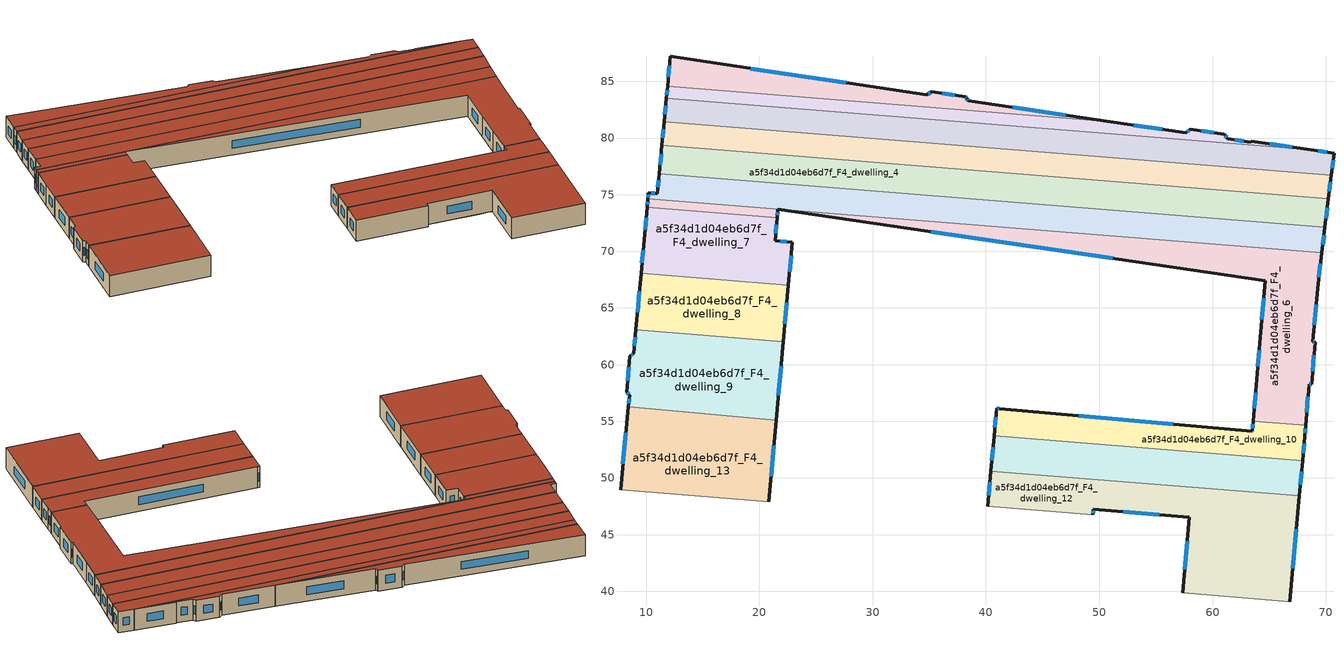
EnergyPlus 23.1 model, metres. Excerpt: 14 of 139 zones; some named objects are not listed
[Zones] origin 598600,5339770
a5f34d1d04eb6d7f_F4_dwelling_0
 floor to a5f34d1d04eb6d7f_F3_dwelling_0 (EU_floor_Construction): 40.65,82.95 40.6,82.27 11.9,84.57 12.15,87.2 34.75,83.8 35.21,84.1 38.2,83.65 38.29,83.51 38.43,83.27 z12
 floor to a5f34d1d04eb6d7f_F3_dwelling_14 (EU_floor_Construction): 50.95,81.44 40.6,82.27 40.65,82.95 z12
 wall outside (EU_wall_Construction): 50.96,81.44 38.43,83.27 38.29,83.51 38.2,83.65 35.21,84.1 34.75,83.8 12.15,87.2 11.9,84.57 z12:15
 wall to a5f34d1d04eb6d7f_F4_dwelling_1 (EU_wall_Construction): 11.9,84.57 50.96,81.44 z12:15
 window (EU_Window_Construction): 12.07,86.38 11.98,85.4 / 27.67,84.87 19.23,86.13 / 35.06,84 34.89,83.89 / 37.26,83.79 36.15,83.96 / 38.26,83.55 38.23,83.61 / 38.38,83.35 38.33,83.44 / 47.03,82.02 42.36,82.7 z12.94:14.06
 roof outside (EU_roof_Construction): 50.96,81.44 38.43,83.27 38.29,83.51 38.2,83.65 35.21,84.1 34.75,83.8 12.15,87.2 11.9,84.57 z15
a5f34d1d04eb6d7f_F4_dwelling_1
 floor to a5f34d1d04eb6d7f_F3_dwelling_14 (EU_floor_Construction): 68.66,78.95 40.51,81.21 40.6,82.27 50.95,81.44 57.64,80.47 58.05,80.78 61.03,80.32 61.32,79.94 63.38,79.62 63.42,79.72 z12
 floor to a5f34d1d04eb6d7f_F3_dwelling_0 (EU_floor_Construction): 40.6,82.27 40.51,81.21 11.8,83.51 11.9,84.57 z12
 wall outside (EU_wall_Construction): 68.66,78.95 63.42,79.72 63.38,79.62 61.32,79.94 61.03,80.32 58.05,80.78 57.64,80.47 50.96,81.44 / 11.9,84.57 11.8,83.51 z12:15
 wall to a5f34d1d04eb6d7f_F4_dwelling_2 (EU_wall_Construction): 11.8,83.51 68.66,78.95 z12:15
 window (EU_Window_Construction): 57.92,80.68 57.77,80.56 / 60.09,80.46 58.98,80.63 / 61.23,80.06 61.12,80.2 / 62.74,79.72 61.97,79.84 / 67.02,79.19 65.06,79.48 / 11.87,84.24 11.83,83.84 / 55.54,80.77 53.05,81.14 z12.94:14.06
 roof outside (EU_roof_Construction): 68.66,78.95 63.42,79.72 63.38,79.62 61.32,79.94 61.03,80.32 58.05,80.78 57.64,80.47 50.96,81.44 11.9,84.57 11.8,83.51 z15
a5f34d1d04eb6d7f_F4_dwelling_10
 floor to a5f34d1d04eb6d7f_F3_dwelling_18 (EU_floor_Construction): 68.22,54.64 68.14,53.68 67.94,51.52 40.71,53.7 40.93,56.13 41.22,56.1 63.51,54.1 63.59,55.01 z12
 wall outside (EU_wall_Construction): 63.59,55.01 63.51,54.1 41.22,56.1 40.93,56.13 40.71,53.7 / 67.94,51.52 68.14,53.68 68.22,54.64 z12:15
 wall to a5f34d1d04eb6d7f_F4_dwelling_6 (EU_wall_Construction): 68.22,54.64 63.59,55.01 z12:15
 wall to a5f34d1d04eb6d7f_F4_dwelling_11 (EU_wall_Construction): 40.71,53.7 67.94,51.52 z12:15
 window (EU_Window_Construction): 40.86,55.37 40.78,54.46 / 41.13,56.11 41.02,56.12 / 56.53,54.73 48.21,55.48 / 63.57,54.73 63.54,54.39 / 68.16,53.98 68.19,54.34 / 68.01,52.2 68.08,53.01 z12.94:14.06
 roof outside (EU_roof_Construction): 67.94,51.52 68.14,53.68 68.22,54.64 63.59,55.01 63.51,54.1 41.22,56.1 40.93,56.13 40.71,53.7 z15
a5f34d1d04eb6d7f_F4_dwelling_11
 floor to a5f34d1d04eb6d7f_F3_dwelling_18 (EU_floor_Construction): 67.94,51.52 67.79,49.76 40.55,51.94 40.71,53.7 z12
 floor to a5f34d1d04eb6d7f_F3_dwelling_19 (EU_floor_Construction): 67.79,49.76 67.67,48.41 40.43,50.59 40.55,51.94 z12
 wall outside (EU_wall_Construction): 67.67,48.41 67.94,51.52 / 40.71,53.7 40.43,50.59 z12:15
 wall to a5f34d1d04eb6d7f_F4_dwelling_12 (EU_wall_Construction): 40.43,50.59 67.67,48.41 z12:15
 window (EU_Window_Construction): 67.75,49.39 67.86,50.55 / 40.62,52.73 40.52,51.57 z12.94:14.06
 roof outside (EU_roof_Construction): 67.67,48.41 67.94,51.52 40.71,53.7 40.43,50.59 z15
a5f34d1d04eb6d7f_F4_dwelling_12
 floor to a5f34d1d04eb6d7f_F3_dwelling_20 (EU_floor_Construction): 67.53,46.94 67.09,42.08 57.62,42.84 57.94,46.52 57.78,46.53 57.73,46.54 57.61,46.55 56.59,46.63 56.29,46.66 51.13,47.1 51.73,47.05 52.03,47.02 53.82,46.87 53.92,48.03 54,48.03 54.13,48.02 54.3,48 56.69,47.81 56.77,47.81 z12
 floor to a5f34d1d04eb6d7f_F3_dwelling_19 (EU_floor_Construction): 67.67,48.41 67.53,46.94 56.77,47.81 56.69,47.81 54.3,48 54.13,48.02 54,48.03 53.92,48.03 53.82,46.87 52.03,47.02 51.73,47.05 51.13,47.1 50.83,47.13 50.29,47.17 50.24,47.18 49.48,47.24 49.44,46.74 40.15,47.49 40.43,50.59 z12
 floor to a5f34d1d04eb6d7f_F3_dwelling_21 (EU_floor_Construction): 67.09,42.08 66.82,39.09 57.37,39.85 57.62,42.84 z12
 wall outside (EU_wall_Construction): 40.43,50.59 40.15,47.49 / 66.82,39.09 67.67,48.41 / 49.44,46.74 49.48,47.24 57.94,46.52 57.36,39.85 z12:15
 wall to a5f34d1d04eb6d7f_F4_dwelling_15 (EU_wall_Construction): 40.15,47.49 49.44,46.74 / 57.36,39.85 66.82,39.09 z12:15
 window (EU_Window_Construction): 40.34,49.62 40.24,48.46 / 67.09,42.01 67.4,45.49 / 57.76,44.43 57.54,41.94 / 52.13,47.01 55.29,46.74 / 49.46,46.9 49.47,47.08 z12.94:14.06
 roof outside (EU_roof_Construction): 66.82,39.09 67.67,48.41 40.43,50.59 40.15,47.49 49.44,46.74 49.48,47.24 57.94,46.52 57.36,39.85 z15
a5f34d1d04eb6d7f_F4_dwelling_13
 floor to a5f34d1d04eb6d7f_F3_dwelling_6 (EU_floor_Construction): 21.34,53.43 20.83,47.9 7.75,48.94 8.28,54.48 z12
 floor to a5f34d1d04eb6d7f_F3_dwelling_5 (EU_floor_Construction): 21.49,55.11 21.34,53.43 8.28,54.48 8.45,56.28 z12
 wall outside (EU_wall_Construction): 20.83,47.9 21.49,55.11 / 8.45,56.28 7.75,48.94 z12:15
 wall to a5f34d1d04eb6d7f_F4_dwelling_9 (EU_wall_Construction): 21.49,55.11 8.45,56.28 z12:15
 wall to a5f34d1d04eb6d7f_F4_dwelling_14 (EU_wall_Construction): 7.75,48.94 20.83,47.9 z12:15
 window (EU_Window_Construction): 21.04,50.16 21.28,52.85 / 8.23,53.98 7.97,51.24 z12.94:14.06
 roof outside (EU_roof_Construction): 20.83,47.9 21.49,55.11 8.45,56.28 7.75,48.94 z15
a5f34d1d04eb6d7f_F4_dwelling_2
 floor to a5f34d1d04eb6d7f_F3_dwelling_14 (EU_floor_Construction): 70.72,78.66 70.48,76.72 40.35,79.14 40.51,81.21 68.66,78.95 z12
 floor to a5f34d1d04eb6d7f_F3_dwelling_1 (EU_floor_Construction): 40.45,80.43 40.35,79.14 11.6,81.44 11.72,82.73 z12
 floor to a5f34d1d04eb6d7f_F3_dwelling_0 (EU_floor_Construction): 40.51,81.21 40.45,80.43 11.72,82.73 11.8,83.51 z12
 wall outside (EU_wall_Construction): 70.48,76.72 70.72,78.66 68.66,78.95 / 11.8,83.51 11.6,81.44 z12:15
 wall to a5f34d1d04eb6d7f_F4_dwelling_3 (EU_wall_Construction): 11.6,81.44 70.48,76.72 z12:15
 window (EU_Window_Construction): 70.55,77.33 70.64,78.05 / 11.74,82.86 11.66,82.09 / 70.07,78.75 69.31,78.86 z12.94:14.06
 roof outside (EU_roof_Construction): 70.48,76.72 70.72,78.66 68.66,78.95 11.8,83.51 11.6,81.44 z15
a5f34d1d04eb6d7f_F4_dwelling_3
 floor to a5f34d1d04eb6d7f_F3_dwelling_1 (EU_floor_Construction): 40.35,79.14 40.18,77.06 11.4,79.36 11.6,81.44 z12
 floor to a5f34d1d04eb6d7f_F3_dwelling_15 (EU_floor_Construction): 70.42,76.26 70.23,74.65 40.18,77.06 40.31,78.67 z12
 floor to a5f34d1d04eb6d7f_F3_dwelling_14 (EU_floor_Construction): 70.48,76.72 70.42,76.26 40.31,78.67 40.35,79.14 z12
 wall outside (EU_wall_Construction): 11.6,81.44 11.4,79.36 / 70.23,74.65 70.48,76.72 z12:15
 wall to a5f34d1d04eb6d7f_F4_dwelling_4 (EU_wall_Construction): 11.4,79.36 70.23,74.65 z12:15
 window (EU_Window_Construction): 11.54,80.79 11.47,80.01 / 70.31,75.3 70.4,76.07 z12.94:14.06
 roof outside (EU_roof_Construction): 70.23,74.65 70.48,76.72 11.6,81.44 11.4,79.36 z15
a5f34d1d04eb6d7f_F4_dwelling_4
 floor to a5f34d1d04eb6d7f_F3_dwelling_15 (EU_floor_Construction): 70.23,74.65 70.01,72.9 40.04,75.3 40.18,77.06 z12
 floor to a5f34d1d04eb6d7f_F3_dwelling_16 (EU_floor_Construction): 70.01,72.9 69.92,72.13 39.98,74.53 40.04,75.3 z12
 floor adiabatic (EU_floor_Construction): 40.18,77.06 39.98,74.53 11.17,76.83 11.4,79.36 z12
 wall outside (EU_wall_Construction): 11.4,79.36 11.17,76.83 / 69.92,72.13 70.23,74.65 z12:15
 wall to a5f34d1d04eb6d7f_F4_dwelling_5 (EU_wall_Construction): 11.17,76.83 69.92,72.13 z12:15
 window (EU_Window_Construction): 11.33,78.57 11.24,77.63 / 70.02,72.92 70.13,73.86 z12.94:14.06
 roof outside (EU_roof_Construction): 69.92,72.13 70.23,74.65 11.4,79.36 11.17,76.83 z15
a5f34d1d04eb6d7f_F4_dwelling_5
 floor to a5f34d1d04eb6d7f_F3_dwelling_16 (EU_floor_Construction): 69.92,72.13 69.64,69.86 39.8,72.25 39.98,74.53 z12
 floor to a5f34d1d04eb6d7f_F3_dwelling_3 (EU_floor_Construction): 21.74,74.85 21.64,73.71 10.16,74.62 10.21,75.15 11,75.09 11.06,75.7 z12
 floor to a5f34d1d04eb6d7f_F3_dwelling_2 (EU_floor_Construction): 39.98,74.53 39.8,72.25 21.64,73.71 21.74,74.84 11.06,75.7 11.17,76.83 z12
 wall outside (EU_wall_Construction): 11.17,76.83 11,75.09 10.21,75.15 10.16,74.62 / 69.64,69.86 69.92,72.13 z12:15
 wall to a5f34d1d04eb6d7f_F4_dwelling_6 (EU_wall_Construction): 10.16,74.62 69.64,69.86 z12:15
 window (EU_Window_Construction): 10.75,75.11 10.46,75.13 / 11.11,76.29 11.05,75.64 / 69.73,70.57 69.83,71.42 / 10.2,74.98 10.18,74.79 z12.94:14.06
 roof outside (EU_roof_Construction): 69.64,69.86 69.92,72.13 11.17,76.83 11,75.09 10.21,75.15 10.16,74.62 z15
a5f34d1d04eb6d7f_F4_dwelling_6
 floor to a5f34d1d04eb6d7f_F3_dwelling_17 (EU_floor_Construction): 69.6,69.52 69.26,66.74 68.83,62.03 69.05,61.99 68.73,58.25 68.51,58.29 68.4,56.97 63.79,57.33 63.9,58.69 64.23,62.42 64.65,67.41 52.02,69.26 z12
 floor to a5f34d1d04eb6d7f_F3_dwelling_18 (EU_floor_Construction): 68.4,56.97 68.22,54.64 63.59,55.01 63.79,57.33 z12
 floor to a5f34d1d04eb6d7f_F3_dwelling_16 (EU_floor_Construction): 69.64,69.86 69.6,69.52 52.02,69.26 39.7,71.06 39.8,72.25 z12
 floor to a5f34d1d04eb6d7f_F3_dwelling_3 (EU_floor_Construction): 21.64,73.71 21.64,73.69 21.57,72.96 10.09,73.88 10.16,74.62 z12
 floor adiabatic (EU_floor_Construction): 64.65,67.41 21.64,73.69 21.64,73.71 39.8,72.25 39.7,71.06 z12
 wall outside (EU_wall_Construction): 68.22,54.64 68.51,58.29 68.73,58.25 69.05,61.99 68.83,62.03 69.26,66.74 69.64,69.86 / 21.57,72.96 21.64,73.69 64.65,67.41 64.23,62.42 63.9,58.69 63.59,55.01 / 10.16,74.62 10.09,73.88 z12:15
 wall to a5f34d1d04eb6d7f_F4_dwelling_7 (EU_wall_Construction): 10.09,73.88 21.57,72.96 z12:15
 window (EU_Window_Construction): 68.58,58.28 68.66,58.27 / 68.31,55.79 68.42,57.15 / 63.81,57.54 63.69,56.17 / 64.13,61.25 64.01,59.86 / 64.52,65.85 64.36,63.99 / 35.12,71.72 51.17,69.38 / 21.59,73.19 21.62,73.46 / 10.14,74.39 10.12,74.11 / 69.38,67.72 69.52,68.88 / 68.97,63.5 69.13,65.26 / 68.98,62 68.9,62.01 / 68.83,59.42 68.95,60.82 z12.94:14.06
 roof outside (EU_roof_Construction): 68.22,54.64 68.51,58.29 68.73,58.25 69.05,61.99 68.83,62.03 69.26,66.74 69.64,69.86 10.16,74.62 10.09,73.88 21.57,72.96 21.64,73.69 64.65,67.41 64.23,62.42 63.9,58.69 63.59,55.01 z15
a5f34d1d04eb6d7f_F4_dwelling_7
 floor to a5f34d1d04eb6d7f_F3_dwelling_3 (EU_floor_Construction): 21.57,72.96 21.39,70.95 22.92,70.8 22.74,68.89 9.73,69.93 9.83,71.01 10.09,73.88 z12
 floor to a5f34d1d04eb6d7f_F3_dwelling_4 (EU_floor_Construction): 22.74,68.89 22.57,67 9.56,68.04 9.73,69.93 z12
 wall outside (EU_wall_Construction): 10.09,73.88 9.83,71.01 9.56,68.04 / 22.57,67 22.92,70.8 21.39,70.95 21.57,72.96 z12:15
 wall to a5f34d1d04eb6d7f_F4_dwelling_8 (EU_wall_Construction): 9.56,68.04 22.57,67 z12:15
 window (EU_Window_Construction): 10.01,72.98 9.91,71.91 / 21.44,71.58 21.51,72.33 / 22.44,70.85 21.87,70.9 / 22.68,68.19 22.81,69.61 / 9.74,70.08 9.64,68.97 z12.94:14.06
 roof outside (EU_roof_Construction): 22.57,67 22.92,70.8 21.39,70.95 21.57,72.96 10.09,73.88 9.83,71.01 9.56,68.04 z15
a5f34d1d04eb6d7f_F4_dwelling_8
 floor to a5f34d1d04eb6d7f_F3_dwelling_4 (EU_floor_Construction): 22.57,67 22.12,62.04 9.11,63.08 9.56,68.04 z12
 wall outside (EU_wall_Construction): 9.56,68.04 9.11,63.08 / 22.12,62.04 22.57,67 z12:15
 wall to a5f34d1d04eb6d7f_F4_dwelling_9 (EU_wall_Construction): 9.11,63.08 22.12,62.04 z12:15
 window (EU_Window_Construction): 9.42,66.49 9.25,64.64 / 22.26,63.6 22.43,65.45 z12.94:14.06
 roof outside (EU_roof_Construction): 22.12,62.04 22.57,67 9.56,68.04 9.11,63.08 z15
a5f34d1d04eb6d7f_F4_dwelling_9
 floor to a5f34d1d04eb6d7f_F3_dwelling_5 (EU_floor_Construction): 22.04,61.11 21.49,55.11 8.45,56.28 8.55,57.31 8.28,57.58 8.58,60.74 8.93,61.02 9.03,62.15 z12
 floor to a5f34d1d04eb6d7f_F3_dwelling_4 (EU_floor_Construction): 22.12,62.04 22.04,61.11 9.03,62.15 9.11,63.08 z12
 wall outside (EU_wall_Construction): 9.11,63.08 8.93,61.02 8.58,60.74 8.28,57.58 8.55,57.31 8.45,56.28 / 21.49,55.11 22.12,62.04 z12:15
 window (EU_Window_Construction): 9.05,62.44 8.98,61.67 / 21.69,57.28 21.92,59.87 / 8.52,56.99 8.48,56.6 / 8.37,57.5 8.46,57.4 / 8.48,59.75 8.37,58.57 / 8.82,60.93 8.69,60.83 z12.94:14.06
 roof outside (EU_roof_Construction): 21.49,55.11 22.12,62.04 9.11,63.08 8.93,61.02 8.58,60.74 8.28,57.58 8.55,57.31 8.45,56.28 z15
[Building]
EU S2 Campaign: North Axis=0; Terrain=City; Solar Distribution=FullExterior
[Site:Location]
Vienna: Latitude=48; Longitude=16.5; Time Zone=1; Elevation=183
[SizingPeriod:WeatherFileDays]
AnnualSizingPeriod: Begin Month=1; Begin Day of Month=1; End Month=12; End Day of Month=31; Day of Week for Start Day=Monday; Use Weather File Daylight Saving Period=No; Use Weather File Rain and Snow Indicators=No
[MATERIAL]
EU_InternalMass_Material: Roughness=MediumRough; Thickness=0.1; Conductivity=1; Density=1800; Specific Heat=900; Thermal Absorptance=0.9; Solar Absorptance=0.7; Visible Absorptance=0.7
[MATERIAL:NOMASS] Roughness=MediumRough; Thermal Absorptance=0.9; Solar Absorptance=0.7; Visible Absorptance=0.7
Name | Thermal Resistance
EU_wall_NoMass | 0.914258
EU_roof_NoMass | 0.954009
EU_floor_NoMass | 1.09711
[WINDOWMATERIAL:SIMPLEGLAZINGSYSTEM]
EU_Window_SimpleGlazing: UFactor=2.09642; Solar Heat Gain Coefficient=0.65; Visible Transmittance=0.65
[CONSTRUCTION]
EU_wall_Construction: EU_wall_NoMass
EU_roof_Construction: EU_roof_NoMass
EU_floor_Construction: EU_floor_NoMass
EU_Window_Construction: EU_Window_SimpleGlazing
EU_InternalMass_Construction: EU_InternalMass_Material
[ZONE] Type=1; Multiplier=1; Ceiling Height=autocalculate; Floor Area=autocalculate; Part of Total Floor Area=Yes
Name | Volume
a5f34d1d04eb6d7f_F4_dwelling_0 | 156.149
a5f34d1d04eb6d7f_F4_dwelling_1 | 156.839
a5f34d1d04eb6d7f_F4_dwelling_10 | 201.963
a5f34d1d04eb6d7f_F4_dwelling_11 | 255.874
a5f34d1d04eb6d7f_F4_dwelling_12 | 421.515
a5f34d1d04eb6d7f_F4_dwelling_13 | 287.238
a5f34d1d04eb6d7f_F4_dwelling_2 | 368.076
a5f34d1d04eb6d7f_F4_dwelling_3 | 369.082
a5f34d1d04eb6d7f_F4_dwelling_4 | 449.545
a5f34d1d04eb6d7f_F4_dwelling_5 | 404.542
a5f34d1d04eb6d7f_F4_dwelling_6 | 427.085
a5f34d1d04eb6d7f_F4_dwelling_7 | 219.949
a5f34d1d04eb6d7f_F4_dwelling_8 | 195.108
a5f34d1d04eb6d7f_F4_dwelling_9 | 273.544
[INTERNALMASS] Construction=EU_InternalMass_Construction
Name | Zone or ZoneList | Surface Area
a5f34d1d04eb6d7f_F4_dwelling_0_EU_InternalMass | a5f34d1d04eb6d7f_F4_dwelling_0 | 52.064
a5f34d1d04eb6d7f_F4_dwelling_1_EU_InternalMass | a5f34d1d04eb6d7f_F4_dwelling_1 | 52.2615
a5f34d1d04eb6d7f_F4_dwelling_2_EU_InternalMass | a5f34d1d04eb6d7f_F4_dwelling_2 | 122.692
a5f34d1d04eb6d7f_F4_dwelling_3_EU_InternalMass | a5f34d1d04eb6d7f_F4_dwelling_3 | 123.027
a5f34d1d04eb6d7f_F4_dwelling_4_EU_InternalMass | a5f34d1d04eb6d7f_F4_dwelling_4 | 149.848
a5f34d1d04eb6d7f_F4_dwelling_5_EU_InternalMass | a5f34d1d04eb6d7f_F4_dwelling_5 | 134.851
a5f34d1d04eb6d7f_F4_dwelling_6_EU_InternalMass | a5f34d1d04eb6d7f_F4_dwelling_6 | 142.364
a5f34d1d04eb6d7f_F4_dwelling_7_EU_InternalMass | a5f34d1d04eb6d7f_F4_dwelling_7 | 73.3224
a5f34d1d04eb6d7f_F4_dwelling_8_EU_InternalMass | a5f34d1d04eb6d7f_F4_dwelling_8 | 65.0306
a5f34d1d04eb6d7f_F4_dwelling_9_EU_InternalMass | a5f34d1d04eb6d7f_F4_dwelling_9 | 91.1811
a5f34d1d04eb6d7f_F4_dwelling_10_EU_InternalMass | a5f34d1d04eb6d7f_F4_dwelling_10 | 67.3222
a5f34d1d04eb6d7f_F4_dwelling_11_EU_InternalMass | a5f34d1d04eb6d7f_F4_dwelling_11 | 85.2916
a5f34d1d04eb6d7f_F4_dwelling_12_EU_InternalMass | a5f34d1d04eb6d7f_F4_dwelling_12 | 140.505
a5f34d1d04eb6d7f_F4_dwelling_13_EU_InternalMass | a5f34d1d04eb6d7f_F4_dwelling_13 | 95.7468
[OTHEREQUIPMENT] Fuel Type=Electricity; Design Level Calculation Method=Watts/Area; Power per Zone Floor Area=1; Fraction Latent=0; Fraction Radiant=0; Fraction Lost=0; Carbon Dioxide Generation Rate=0; EndUse Subcategory=EU_Step8_InternalGains
Name | Zone or ZoneList or Space or SpaceList | Schedule
EU_Step8_InternalGain_a5f34d1d04eb6d7f_F4_dwelling_0_f000 | a5f34d1d04eb6d7f_F4_dwelling_0 | EU_Step8_GainSchedule_a5f34d1d04eb6d7f_F4_dwelling_0_f000
EU_Step8_InternalGain_a5f34d1d04eb6d7f_F4_dwelling_1_f000 | a5f34d1d04eb6d7f_F4_dwelling_1 | EU_Step8_GainSchedule_a5f34d1d04eb6d7f_F4_dwelling_1_f000
EU_Step8_InternalGain_a5f34d1d04eb6d7f_F4_dwelling_2_f000 | a5f34d1d04eb6d7f_F4_dwelling_2 | EU_Step8_GainSchedule_a5f34d1d04eb6d7f_F4_dwelling_2_f000
EU_Step8_InternalGain_a5f34d1d04eb6d7f_F4_dwelling_3_f000 | a5f34d1d04eb6d7f_F4_dwelling_3 | EU_Step8_GainSchedule_a5f34d1d04eb6d7f_F4_dwelling_3_f000
EU_Step8_InternalGain_a5f34d1d04eb6d7f_F4_dwelling_4_f000 | a5f34d1d04eb6d7f_F4_dwelling_4 | EU_Step8_GainSchedule_a5f34d1d04eb6d7f_F4_dwelling_4_f000
EU_Step8_InternalGain_a5f34d1d04eb6d7f_F4_dwelling_5_f000 | a5f34d1d04eb6d7f_F4_dwelling_5 | EU_Step8_GainSchedule_a5f34d1d04eb6d7f_F4_dwelling_5_f000
EU_Step8_InternalGain_a5f34d1d04eb6d7f_F4_dwelling_6_f000 | a5f34d1d04eb6d7f_F4_dwelling_6 | EU_Step8_GainSchedule_a5f34d1d04eb6d7f_F4_dwelling_6_f000
EU_Step8_InternalGain_a5f34d1d04eb6d7f_F4_dwelling_7_f000 | a5f34d1d04eb6d7f_F4_dwelling_7 | EU_Step8_GainSchedule_a5f34d1d04eb6d7f_F4_dwelling_7_f000
EU_Step8_InternalGain_a5f34d1d04eb6d7f_F4_dwelling_8_f000 | a5f34d1d04eb6d7f_F4_dwelling_8 | EU_Step8_GainSchedule_a5f34d1d04eb6d7f_F4_dwelling_8_f000
EU_Step8_InternalGain_a5f34d1d04eb6d7f_F4_dwelling_9_f000 | a5f34d1d04eb6d7f_F4_dwelling_9 | EU_Step8_GainSchedule_a5f34d1d04eb6d7f_F4_dwelling_9_f000
EU_Step8_InternalGain_a5f34d1d04eb6d7f_F4_dwelling_10_f000 | a5f34d1d04eb6d7f_F4_dwelling_10 | EU_Step8_GainSchedule_a5f34d1d04eb6d7f_F4_dwelling_10_f000
EU_Step8_InternalGain_a5f34d1d04eb6d7f_F4_dwelling_11_f000 | a5f34d1d04eb6d7f_F4_dwelling_11 | EU_Step8_GainSchedule_a5f34d1d04eb6d7f_F4_dwelling_11_f000
EU_Step8_InternalGain_a5f34d1d04eb6d7f_F4_dwelling_12_f000 | a5f34d1d04eb6d7f_F4_dwelling_12 | EU_Step8_GainSchedule_a5f34d1d04eb6d7f_F4_dwelling_12_f000
EU_Step8_InternalGain_a5f34d1d04eb6d7f_F4_dwelling_13_f000 | a5f34d1d04eb6d7f_F4_dwelling_13 | EU_Step8_GainSchedule_a5f34d1d04eb6d7f_F4_dwelling_13_f000
[ZONEVENTILATION:DESIGNFLOWRATE] Schedule=EU_AlwaysOn; Design Flow Rate Calculation Method=AirChanges/Hour; Air Changes per Hour=0.546891; Ventilation Type=Natural; Fan Pressure Rise=0; Fan Total Efficiency=1; Constant Term Coefficient=1; Temperature Term Coefficient=0; Velocity Term Coefficient=0; Velocity Squared Term Coefficient=0; Minimum Indoor Temperature=-100; Maximum Indoor Temperature=100; Delta Temperature=-100; Minimum Outdoor Temperature=-100; Maximum Outdoor Temperature=100; Maximum Wind Speed=40
Name | Zone or ZoneList or Space or SpaceList
EU_ConstantAir_a5f34d1d04eb6d7f_F4_dwelling_0 | a5f34d1d04eb6d7f_F4_dwelling_0
EU_ConstantAir_a5f34d1d04eb6d7f_F4_dwelling_1 | a5f34d1d04eb6d7f_F4_dwelling_1
EU_ConstantAir_a5f34d1d04eb6d7f_F4_dwelling_2 | a5f34d1d04eb6d7f_F4_dwelling_2
EU_ConstantAir_a5f34d1d04eb6d7f_F4_dwelling_3 | a5f34d1d04eb6d7f_F4_dwelling_3
EU_ConstantAir_a5f34d1d04eb6d7f_F4_dwelling_4 | a5f34d1d04eb6d7f_F4_dwelling_4
EU_ConstantAir_a5f34d1d04eb6d7f_F4_dwelling_5 | a5f34d1d04eb6d7f_F4_dwelling_5
EU_ConstantAir_a5f34d1d04eb6d7f_F4_dwelling_6 | a5f34d1d04eb6d7f_F4_dwelling_6
EU_ConstantAir_a5f34d1d04eb6d7f_F4_dwelling_7 | a5f34d1d04eb6d7f_F4_dwelling_7
EU_ConstantAir_a5f34d1d04eb6d7f_F4_dwelling_8 | a5f34d1d04eb6d7f_F4_dwelling_8
EU_ConstantAir_a5f34d1d04eb6d7f_F4_dwelling_9 | a5f34d1d04eb6d7f_F4_dwelling_9
EU_ConstantAir_a5f34d1d04eb6d7f_F4_dwelling_10 | a5f34d1d04eb6d7f_F4_dwelling_10
EU_ConstantAir_a5f34d1d04eb6d7f_F4_dwelling_11 | a5f34d1d04eb6d7f_F4_dwelling_11
EU_ConstantAir_a5f34d1d04eb6d7f_F4_dwelling_12 | a5f34d1d04eb6d7f_F4_dwelling_12
EU_ConstantAir_a5f34d1d04eb6d7f_F4_dwelling_13 | a5f34d1d04eb6d7f_F4_dwelling_13
[HVACTEMPLATE:ZONE:IDEALLOADSAIRSYSTEM] System Availability Schedule=EU_AlwaysOn; Maximum Heating Supply Air Temperature=50; Minimum Cooling Supply Air Temperature=13; Maximum Heating Supply Air Humidity Ratio=0.0156; Minimum Cooling Supply Air Humidity Ratio=0.0077; Heating Limit=NoLimit; Cooling Limit=NoLimit; Heating Availability Schedule=EU_AlwaysOn; Cooling Availability Schedule=EU_CoolingOff; Dehumidification Control Type=ConstantSensibleHeatRatio; Cooling Sensible Heat Ratio=0.7; Dehumidification Setpoint=60; Humidification Control Type=None; Humidification Setpoint=30; Outdoor Air Method=None; Outdoor Air Flow Rate per Person=0.00944; Outdoor Air Flow Rate per Zone Floor Area=0; Outdoor Air Flow Rate per Zone=0; Demand Controlled Ventilation Type=None; Outdoor Air Economizer Type=NoEconomizer; Heat Recovery Type=None; Sensible Heat Recovery Effectiveness=0.7; Latent Heat Recovery Effectiveness=0.65
Name | Template Thermostat
a5f34d1d04eb6d7f_F4_dwelling_0 | EU_HeatOnly_a5f34d1d04eb6d7f_F4_dwelling_0
a5f34d1d04eb6d7f_F4_dwelling_1 | EU_HeatOnly_a5f34d1d04eb6d7f_F4_dwelling_1
a5f34d1d04eb6d7f_F4_dwelling_2 | EU_HeatOnly_a5f34d1d04eb6d7f_F4_dwelling_2
a5f34d1d04eb6d7f_F4_dwelling_3 | EU_HeatOnly_a5f34d1d04eb6d7f_F4_dwelling_3
a5f34d1d04eb6d7f_F4_dwelling_4 | EU_HeatOnly_a5f34d1d04eb6d7f_F4_dwelling_4
a5f34d1d04eb6d7f_F4_dwelling_5 | EU_HeatOnly_a5f34d1d04eb6d7f_F4_dwelling_5
a5f34d1d04eb6d7f_F4_dwelling_6 | EU_HeatOnly_a5f34d1d04eb6d7f_F4_dwelling_6
a5f34d1d04eb6d7f_F4_dwelling_7 | EU_HeatOnly_a5f34d1d04eb6d7f_F4_dwelling_7
a5f34d1d04eb6d7f_F4_dwelling_8 | EU_HeatOnly_a5f34d1d04eb6d7f_F4_dwelling_8
a5f34d1d04eb6d7f_F4_dwelling_9 | EU_HeatOnly_a5f34d1d04eb6d7f_F4_dwelling_9
a5f34d1d04eb6d7f_F4_dwelling_10 | EU_HeatOnly_a5f34d1d04eb6d7f_F4_dwelling_10
a5f34d1d04eb6d7f_F4_dwelling_11 | EU_HeatOnly_a5f34d1d04eb6d7f_F4_dwelling_11
a5f34d1d04eb6d7f_F4_dwelling_12 | EU_HeatOnly_a5f34d1d04eb6d7f_F4_dwelling_12
a5f34d1d04eb6d7f_F4_dwelling_13 | EU_HeatOnly_a5f34d1d04eb6d7f_F4_dwelling_13
[SIZING:ZONE] Zone Cooling Design Supply Air Temperature Input Method=SupplyAirTemperature; Zone Cooling Design Supply Air Temperature=13; Zone Heating Design Supply Air Temperature Input Method=SupplyAirTemperature; Zone Heating Design Supply Air Temperature=50; Zone Cooling Design Supply Air Humidity Ratio=0.008; Zone Heating Design Supply Air Humidity Ratio=0.008; Cooling Design Air Flow Method=DesignDay; Cooling Design Air Flow Rate=0; Cooling Minimum Air Flow per Zone Floor Area=0.000762; Cooling Minimum Air Flow=0; Cooling Minimum Air Flow Fraction=0.2; Heating Design Air Flow Method=DesignDay; Heating Design Air Flow Rate=0; Heating Maximum Air Flow per Zone Floor Area=0.002032; Heating Maximum Air Flow=0.141576; Heating Maximum Air Flow Fraction=0.3; Account for Dedicated Outdoor Air System=No; Dedicated Outdoor Air System Control Strategy=NeutralSupplyAir; Dedicated Outdoor Air Low Setpoint Temperature for Design=autosize; Dedicated Outdoor Air High Setpoint Temperature for Design=autosize; Zone Load Sizing Method=Sensible Load Only No Latent Load; Zone Latent Cooling Design Supply Air Humidity Ratio Input Method=HumidityRatioDifference; Zone Cooling Design Supply Air Humidity Ratio Difference=0.005; Zone Latent Heating Design Supply Air Humidity Ratio Input Method=HumidityRatioDifference; Zone Humidification Design Supply Air Humidity Ratio Difference=0.005
a5f34d1d04eb6d7f_F4_dwelling_0; a5f34d1d04eb6d7f_F4_dwelling_1; a5f34d1d04eb6d7f_F4_dwelling_2; a5f34d1d04eb6d7f_F4_dwelling_3; a5f34d1d04eb6d7f_F4_dwelling_4; a5f34d1d04eb6d7f_F4_dwelling_5; a5f34d1d04eb6d7f_F4_dwelling_6; a5f34d1d04eb6d7f_F4_dwelling_7; a5f34d1d04eb6d7f_F4_dwelling_8; a5f34d1d04eb6d7f_F4_dwelling_9; a5f34d1d04eb6d7f_F4_dwelling_10; a5f34d1d04eb6d7f_F4_dwelling_11; a5f34d1d04eb6d7f_F4_dwelling_12; a5f34d1d04eb6d7f_F4_dwelling_13
[SCHEDULE:CONSTANT]
Name | Hourly Value
EU_AlwaysOn | 1
EU_CoolingOff | 0
[SCHEDULE:FILE] Column Number=1; Rows to Skip at Top=0; Number of Hours of Data=8760; Column Separator=Comma; Interpolate to Timestep=No; Minutes per Item=60; Adjust Schedule for Daylight Savings=Yes
Name | File
EU_Step8_GainSchedule_a5f34d1d04eb6d7f_F4_dwelling_0_f000 | ../../schedules/a5f34d1d04eb6d7f/a5f34d1d04eb6d7f_F4_dwelling_0_f000_gain.csv
EU_Step8_GainSchedule_a5f34d1d04eb6d7f_F4_dwelling_1_f000 | ../../schedules/a5f34d1d04eb6d7f/a5f34d1d04eb6d7f_F4_dwelling_1_f000_gain.csv
EU_Step8_GainSchedule_a5f34d1d04eb6d7f_F4_dwelling_2_f000 | ../../schedules/a5f34d1d04eb6d7f/a5f34d1d04eb6d7f_F4_dwelling_2_f000_gain.csv
EU_Step8_GainSchedule_a5f34d1d04eb6d7f_F4_dwelling_3_f000 | ../../schedules/a5f34d1d04eb6d7f/a5f34d1d04eb6d7f_F4_dwelling_3_f000_gain.csv
EU_Step8_GainSchedule_a5f34d1d04eb6d7f_F4_dwelling_4_f000 | ../../schedules/a5f34d1d04eb6d7f/a5f34d1d04eb6d7f_F4_dwelling_4_f000_gain.csv
EU_Step8_GainSchedule_a5f34d1d04eb6d7f_F4_dwelling_5_f000 | ../../schedules/a5f34d1d04eb6d7f/a5f34d1d04eb6d7f_F4_dwelling_5_f000_gain.csv
EU_Step8_GainSchedule_a5f34d1d04eb6d7f_F4_dwelling_6_f000 | ../../schedules/a5f34d1d04eb6d7f/a5f34d1d04eb6d7f_F4_dwelling_6_f000_gain.csv
EU_Step8_GainSchedule_a5f34d1d04eb6d7f_F4_dwelling_7_f000 | ../../schedules/a5f34d1d04eb6d7f/a5f34d1d04eb6d7f_F4_dwelling_7_f000_gain.csv
EU_Step8_GainSchedule_a5f34d1d04eb6d7f_F4_dwelling_8_f000 | ../../schedules/a5f34d1d04eb6d7f/a5f34d1d04eb6d7f_F4_dwelling_8_f000_gain.csv
EU_Step8_GainSchedule_a5f34d1d04eb6d7f_F4_dwelling_9_f000 | ../../schedules/a5f34d1d04eb6d7f/a5f34d1d04eb6d7f_F4_dwelling_9_f000_gain.csv
EU_Step8_GainSchedule_a5f34d1d04eb6d7f_F4_dwelling_10_f000 | ../../schedules/a5f34d1d04eb6d7f/a5f34d1d04eb6d7f_F4_dwelling_10_f000_gain.csv
EU_Step8_GainSchedule_a5f34d1d04eb6d7f_F4_dwelling_11_f000 | ../../schedules/a5f34d1d04eb6d7f/a5f34d1d04eb6d7f_F4_dwelling_11_f000_gain.csv
EU_Step8_GainSchedule_a5f34d1d04eb6d7f_F4_dwelling_12_f000 | ../../schedules/a5f34d1d04eb6d7f/a5f34d1d04eb6d7f_F4_dwelling_12_f000_gain.csv
EU_Step8_GainSchedule_a5f34d1d04eb6d7f_F4_dwelling_13_f000 | ../../schedules/a5f34d1d04eb6d7f/a5f34d1d04eb6d7f_F4_dwelling_13_f000_gain.csv
